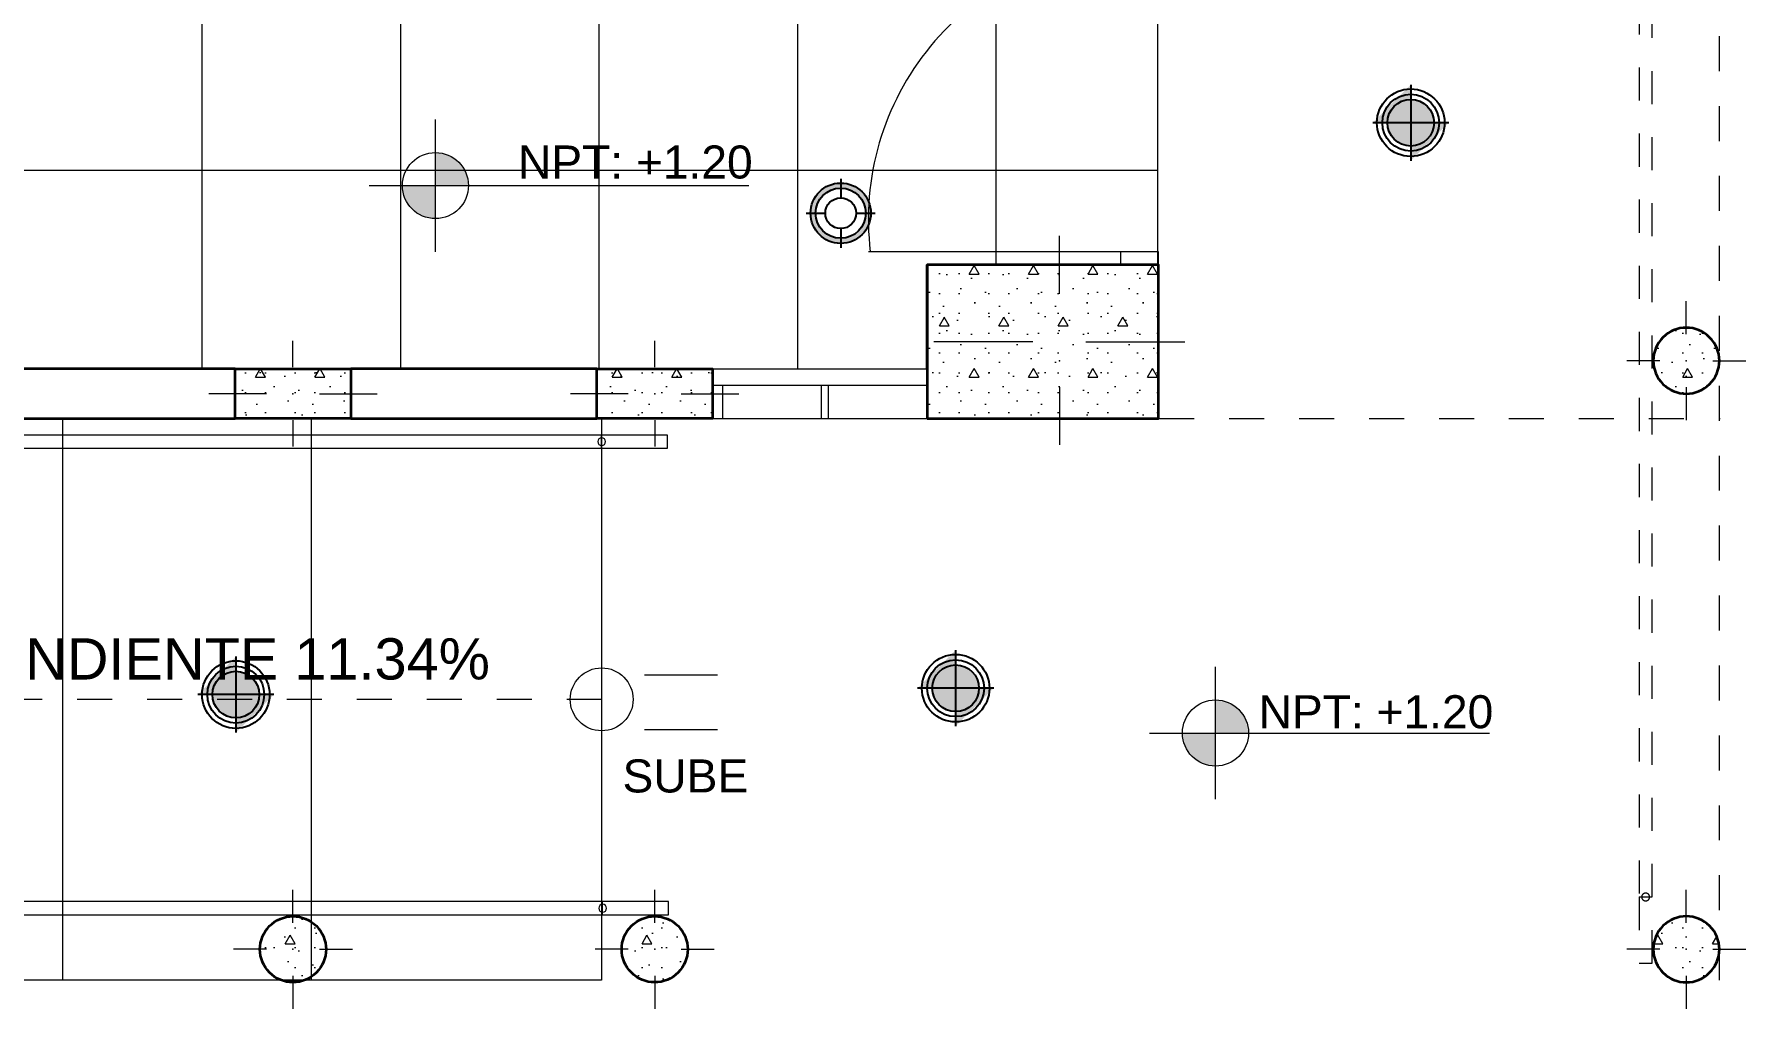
# Model space of a CAD drawing. Header units: feet. Extents: x 2 to 125, y -24 to 93.
# Drawn here: x 83.87 to 89.06, y 77.55 to 80.5 of the extents above; entities that cross this region are included whole.
import ezdxf

# ---------------------------------------------------------------- set-up
doc = ezdxf.new("R2010")
doc.units = ezdxf.units.FT
doc.header["$MEASUREMENT"] = 0
doc.set_wipeout_variables(frame=1)
for name, pattern in [('CONTINUA', [0]), ('Dashed', [0.211667, 0.105833, -0.105833]), ('HIDDEN2', [0.1875, 0.125, -0.0625]), ('Small Dashed', [0.141111, 0.070556, -0.070556]), ('Wipeout_Contour', [1, 0, -1])]:
    doc.linetypes.add(name, pattern=pattern)
for name, color, linetype in [('ALUMBRADO', 1, 'Continuous'), ('Dimensioning - General', 7, 'Continuous'), ('Structural - Bearing', 7, 'Continuous')]:
    doc.layers.add(name, color=color, linetype=linetype)
for name, color, linetype, lineweight, true_color in [('Annotation - Text_Pen_No__167', 7, 'Continuous', 13, 0x6a6a6a), ('Dimensioning - General_Pen_No__167', 7, 'Continuous', 13, 0x6a6a6a), ('Drawing & Figure_Pen_No__167', 7, 'Continuous', 13, 0x6a6a6a), ('Interior - Furniture _Pen_No__167', 7, 'Continuous', 13, 0x6a6a6a), ('Structural - Bearing_Pen_No__167', 7, 'Continuous', 13, 0x6a6a6a)]:
    doc.layers.add(name, color=color, linetype=linetype, lineweight=lineweight, true_color=true_color)
for name, color, linetype, lineweight in [('Drawing & Figure_Pen_No__1', 7, 'Continuous', 13), ('Drawing & Figure_Pen_No__122', 9, 'Continuous', 13), ('Interior - Furniture _Pen_No__122', 9, 'Continuous', 13), ('Interior - Stair & Railing_Pen_No__122', 9, 'Continuous', 13), ('Structural - Bearing_Pen_No__122', 9, 'Continuous', 13), ('Structural - Bearing_Pen_No__21', 7, 'Continuous', 35), ('Structural - Bearing_Pen_No__27', 7, 'Continuous', 35), ('texturas', 252, 'Continuous', 0), ('TOMACORRIENTE', 5, 'HIDDEN2', 30)]:
    doc.layers.add(name, color=color, linetype=linetype, lineweight=lineweight)
doc.styles.add('GENERATED_STYLE_1', font='arial.ttf')
pattern_1 = [(0, (75.36407, 85.38942), (0, 0.311769), [0.03, -0.15]), (0, (75.45407, 85.5453), (0, 0.311769), [0.03, -0.15]), (60, (75.36407, 85.38942), (-0.27, 0.1558846), [0.03, -0.15]), (60, (75.54407, 85.38942), (-0.27, 0.1558846), [0.03, -0.15]), (120, (75.39407, 85.38942), (0.27, 0.1558846), [0.03, -0.15]), (120, (75.57407, 85.38942), (0.27, 0.1558846), [0.03, -0.15]), (0, (75.36407, 85.41942), (0, 0.06), [0, -0.06, 0, -0.09]), (45, (75.39407, 85.41942), (-0.0424264, 0.0424264), [0, -0.045, 0, -0.075])]

# ---------------------------------------------------------------- blocks, each defined once
blk = doc.blocks.new('Straight Ramp 23[2]', base_point=(10.2279, -6.8984))
at = {"layer": 'Interior - Furniture _Pen_No__122', "color": 9, "linetype": 'Continuous', "lineweight": 13}
for p, q in [((7.7179, -6.0484), (7.7179, -7.7484)), ((10.2279, -6.0484), (7.7179, -6.0484)), ((8.5968, -7.7484), (8.5968, -6.0484)), ((9.3491, -7.7484), (9.3491, -6.0484)), ((10.2279, -6.0484), (10.2279, -7.7484)), ((10.2279, -7.7484), (7.7179, -7.7484))]:
    blk.add_line(p, q, dxfattribs=at)
at = {"layer": 'Interior - Furniture _Pen_No__122', "color": 9, "linetype": 'Dashed', "lineweight": 13}
blk.add_line((10.2279, -6.8984), (7.7179, -6.8984), dxfattribs=at)
blk = doc.blocks.new('Level Dimension_1', base_point=(12.0859, -7.0004))
at = {"layer": 'Dimensioning - General_Pen_No__167', "linetype": 'Continuous', "lineweight": 13, "true_color": 0x6a6a6a}
for points in [[(12.0859, -7.0004), (12.1859, -7.0004), (12.1783, -6.9621), (12.1566, -6.9296), (12.1242, -6.908), (12.0859, -6.9004)], [(12.0859, -7.0004), (11.9859, -7.0004), (11.9935, -7.0386), (12.0152, -7.0711), (12.0476, -7.0927), (12.0859, -7.1004)]]:
    blk.add_hatch(color=251, dxfattribs=at).paths.add_polyline_path(points)
at = {"layer": 'Dimensioning - General_Pen_No__167', "color": 251, "linetype": 'Continuous', "lineweight": 13, "true_color": 0x6a6a6a}
for p, q in [((12.0859, -7.2004), (12.0859, -6.8004)), ((11.8859, -7.0004), (12.915, -7.0004))]:
    blk.add_line(p, q, dxfattribs=at)
blk.add_circle((12.0859, -7.0004), 0.1, dxfattribs=at)
at = {"layer": 'Dimensioning - General_Pen_No__167', "color": 251, "lineweight": 13, "true_color": 0x6a6a6a, "insert": (12.2165, -6.9874), "char_height": 0.1, "attachment_point": 7, "style": 'GENERATED_STYLE_1'}
blk.add_mtext('\\A1;NPT: +1.20', dxfattribs=at)
blk = doc.blocks.new('Level Dimension_3', base_point=(9.7247, -5.3434))
at = {"layer": 'Dimensioning - General_Pen_No__167', "linetype": 'Continuous', "lineweight": 13, "true_color": 0x6a6a6a}
for points in [[(9.7247, -5.3434), (9.8247, -5.3434), (9.817, -5.3051), (9.7954, -5.2727), (9.7629, -5.251), (9.7247, -5.2434)], [(9.7247, -5.3434), (9.6247, -5.3434), (9.6323, -5.3817), (9.6539, -5.4141), (9.6864, -5.4358), (9.7247, -5.4434)]]:
    blk.add_hatch(color=251, dxfattribs=at).paths.add_polyline_path(points)
at = {"layer": 'Dimensioning - General_Pen_No__167', "color": 251, "linetype": 'Continuous', "lineweight": 13, "true_color": 0x6a6a6a}
for p, q in [((9.7247, -5.5434), (9.7247, -5.1434)), ((9.5247, -5.3434), (10.6732, -5.3434))]:
    blk.add_line(p, q, dxfattribs=at)
blk.add_circle((9.7247, -5.3434), 0.1, dxfattribs=at)
at = {"layer": 'Dimensioning - General_Pen_No__167', "color": 251, "lineweight": 13, "true_color": 0x6a6a6a, "insert": (9.9747, -5.3234), "char_height": 0.1, "attachment_point": 7, "style": 'GENERATED_STYLE_1'}
blk.add_mtext('\\A1;NPT: +1.20', dxfattribs=at)
blk = doc.blocks.new('LED')
at = {"layer": 'ALUMBRADO'}
h = blk.add_hatch(color=256, dxfattribs=at)
h.dxf.hatch_style = 1
edge = h.paths.add_edge_path(flags=17)
edge.add_arc((0, 0), 0.1346, 0, 360)
edge = h.paths.add_edge_path()
edge.add_arc((0, 0), 0.1618, 0, 360)
for points in [[(0, 0.1848), (0, 0.0824)], [(-0.1848, 0), (-0.0824, 0)], [(0.0824, 0), (0.1848, 0)], [(0, -0.0824), (0, -0.1848)]]:
    blk.add_lwpolyline(points, dxfattribs=at)
at = {"layer": 'ALUMBRADO', "linetype": 'CONTINUA', "ltscale": 0.003}
for radius in [0.1618, 0.1346, 0.0824]:
    blk.add_circle((0, 0), radius, dxfattribs=at)
blk = doc.blocks.new('LED PASILLO')
at = {"layer": 'ALUMBRADO'}
h = blk.add_hatch(color=202, dxfattribs=at)
h.dxf.hatch_style = 1
edge = h.paths.add_edge_path()
edge.add_line((0, 0.1376), (0, -0.1376))
edge.add_line((-0.1376, 0), (0.1376, 0))
edge = h.paths.add_edge_path()
edge.add_line((0, 0), (0, 0.0845))
edge.add_arc((0, 0), 0.0845, 90, 180)
edge.add_line((-0.0845, 0), (0, 0))
edge = h.paths.add_edge_path()
edge.add_line((0.0845, 0), (0, 0))
edge.add_line((0, 0), (0, -0.0845))
edge.add_arc((0, 0), 0.0845, 270, 360)
at = {"layer": 'ALUMBRADO', "color": 202}
for points in [[(0, 0.1376), (0, -0.1376)], [(-0.1376, 0), (0.1376, 0)]]:
    blk.add_lwpolyline(points, dxfattribs=at)
for radius in [0.1222, 0.1028, 0.0845]:
    blk.add_circle((0, 0), radius, dxfattribs=at)

msp = doc.modelspace()

# ---------------------------------------------------------------- hatches: boundary and pattern name
at = {"layer": 'Structural - Bearing_Pen_No__122', "linetype": 'Continuous', "lineweight": 13}
h = msp.add_hatch(dxfattribs=at)
h.set_pattern_fill('STRUCTURAL_CONCRETE', color=9, style=0, pattern_type=2)
h.set_pattern_definition(pattern_1)
h.paths.add_polyline_path([(88.7752, 79.516, 0.414214), (88.8752, 79.416, 0.414214), (88.9752, 79.516, 0.414214), (88.8752, 79.616, 0.414214)])
h = msp.add_hatch(dxfattribs=at)
h.set_pattern_fill('STRUCTURAL_CONCRETE', color=9, style=0, pattern_type=2)
h.set_pattern_definition(pattern_1)
h.paths.add_polyline_path([(84.5576, 77.7345, 0.414214), (84.6576, 77.6345, 0.414214), (84.7576, 77.7345, 0.414214), (84.6576, 77.8345, 0.414214)])
h = msp.add_hatch(dxfattribs=at)
h.set_pattern_fill('STRUCTURAL_CONCRETE', color=9, style=0, pattern_type=2)
h.set_pattern_definition(pattern_1)
h.paths.add_polyline_path([(85.6526, 77.7345, 0.414214), (85.7526, 77.6345, 0.414214), (85.8526, 77.7345, 0.414214), (85.7526, 77.8345, 0.414214)])
h = msp.add_hatch(dxfattribs=at)
h.set_pattern_fill('STRUCTURAL_CONCRETE', color=9, style=0, pattern_type=2)
h.set_pattern_definition(pattern_1)
h.paths.add_polyline_path([(88.7752, 77.7345, 0.414214), (88.8752, 77.6345, 0.414214), (88.9752, 77.7345, 0.414214), (88.8752, 77.8345, 0.414214)])

# ---------------------------------------------------------------- linework, layer by layer
at = {"layer": 'Drawing & Figure_Pen_No__1', "color": 7, "linetype": 'Continuous', "lineweight": 13}
for p, q in [((85.722, 78.5654), (85.9423, 78.5654)), ((85.722, 78.3998), (85.9423, 78.3998))]:
    msp.add_line(p, q, dxfattribs=at)
at = {"layer": 'Drawing & Figure_Pen_No__122', "color": 9, "linetype": 'Dashed', "lineweight": 13}
for p, q in [((88.9752, 77.641), (88.9776, 89.6911)), ((87.2801, 79.341), (88.9776, 79.341))]:
    msp.add_line(p, q, dxfattribs=at)
at = {"layer": 'Drawing & Figure_Pen_No__167', "color": 251, "linetype": 'Continuous', "lineweight": 13, "true_color": 0x6a6a6a}
msp.add_circle((85.592, 78.491), 0.0952, dxfattribs=at)
at = {"layer": 'Interior - Stair & Railing_Pen_No__122', "color": 9, "linetype": 'Small Dashed', "lineweight": 13}
for p, q in [((88.7321, 81.8035), (88.7321, 77.8928)), ((88.7321, 81.8035), (88.7321, 77.8928)), ((88.7321, 81.8035), (88.7321, 77.8928)), ((88.7321, 81.8032), (88.7321, 77.8928)), ((88.7721, 77.8928), (88.7721, 81.8035)), ((88.7721, 77.8928), (88.7721, 81.8035)), ((88.7721, 77.8928), (88.7721, 81.8035)), ((88.7721, 77.8928), (88.7721, 81.8032)), ((88.7321, 77.8928), (88.7321, 77.6928)), ((88.7321, 77.8928), (88.7321, 77.6928)), ((88.7321, 77.8928), (88.7321, 77.6928)), ((88.7321, 77.8928), (88.7721, 77.8928)), ((88.7721, 77.6928), (88.7721, 77.8928)), ((88.7721, 77.6928), (88.7721, 77.8928)), ((88.7721, 77.6928), (88.7721, 77.8928)), ((88.7321, 77.6928), (88.7721, 77.6928)), ((88.7321, 77.6928), (88.7721, 77.6928)), ((88.7321, 77.6928), (88.7721, 77.6928))]:
    msp.add_line(p, q, dxfattribs=at)
at = {"layer": 'Interior - Stair & Railing_Pen_No__122', "color": 9, "linetype": 'Continuous', "lineweight": 13}
for p, q in [((85.592, 79.291), (83.0951, 79.291)), ((85.592, 79.291), (83.0951, 79.291)), ((85.592, 79.291), (83.0951, 79.291)), ((85.592, 79.291), (83.0951, 79.291)), ((85.791, 79.291), (85.592, 79.291)), ((85.791, 79.291), (85.592, 79.291)), ((85.791, 79.291), (85.592, 79.291)), ((85.592, 79.251), (85.592, 79.291)), ((85.791, 79.251), (85.791, 79.291)), ((85.791, 79.251), (85.791, 79.291)), ((85.791, 79.251), (85.791, 79.291)), ((83.0951, 79.251), (85.592, 79.251)), ((83.0951, 79.251), (85.592, 79.251)), ((83.0951, 79.251), (85.592, 79.251)), ((83.0951, 79.251), (85.592, 79.251)), ((85.592, 79.251), (85.791, 79.251)), ((85.592, 79.251), (85.791, 79.251)), ((85.592, 79.251), (85.791, 79.251)), ((85.595, 77.8787), (83.0945, 77.8787)), ((85.595, 77.8787), (83.0945, 77.8787)), ((85.595, 77.8787), (83.0945, 77.8787)), ((85.595, 77.8787), (83.0945, 77.8787)), ((85.794, 77.8787), (85.595, 77.8787)), ((85.794, 77.8787), (85.595, 77.8787)), ((85.794, 77.8787), (85.595, 77.8787)), ((85.595, 77.8387), (85.595, 77.8787)), ((85.794, 77.8387), (85.794, 77.8787)), ((85.794, 77.8387), (85.794, 77.8787)), ((85.794, 77.8387), (85.794, 77.8787)), ((83.0945, 77.8387), (85.595, 77.8387)), ((83.0945, 77.8387), (85.595, 77.8387)), ((83.0945, 77.8387), (85.595, 77.8387)), ((83.0945, 77.8387), (85.595, 77.8387)), ((85.595, 77.8387), (85.794, 77.8387)), ((85.595, 77.8387), (85.794, 77.8387)), ((85.595, 77.8387), (85.794, 77.8387))]:
    msp.add_line(p, q, dxfattribs=at)
for points in [[(85.592, 79.283, 1), (85.592, 79.259, 1)], [(85.595, 77.8707, 1), (85.595, 77.8467, 1)]]:
    msp.add_lwpolyline(points, format="xyb", close=True, dxfattribs=at)
at = {"layer": 'Interior - Stair & Railing_Pen_No__122', "color": 9, "linetype": 'Small Dashed', "lineweight": 13}
msp.add_lwpolyline([(88.7401, 77.8928, 1), (88.7641, 77.8928, 1)], format="xyb", close=True, dxfattribs=at)
at = {"layer": 'Structural - Bearing_Pen_No__167', "color": 251, "linetype": 'Continuous', "lineweight": 13, "true_color": 0x6a6a6a}
for p, q in [((86.9776, 79.7186), (86.9776, 79.8936)), ((87.1626, 79.8453), (86.3994, 79.8453)), ((87.2776, 79.8453), (87.1626, 79.8453)), ((87.1626, 79.8453), (87.1626, 79.8053)), ((87.2776, 79.8053), (87.2776, 79.8453)), ((88.8752, 79.596), (88.8752, 79.696)), ((88.7952, 79.516), (88.6952, 79.516)), ((88.9552, 79.516), (89.0552, 79.516)), ((88.8752, 79.436), (88.8752, 79.336)), ((84.6576, 77.8145), (84.6576, 77.9145)), ((85.7526, 77.8145), (85.7526, 77.9145)), ((88.8752, 77.8145), (88.8752, 77.9145)), ((84.5776, 77.7345), (84.4776, 77.7345)), ((84.7376, 77.7345), (84.8376, 77.7345)), ((85.6726, 77.7345), (85.5726, 77.7345)), ((85.8326, 77.7345), (85.9326, 77.7345)), ((88.7952, 77.7345), (88.6952, 77.7345)), ((88.9552, 77.7345), (89.0552, 77.7345)), ((84.6576, 77.6545), (84.6576, 77.5545)), ((85.7526, 77.6545), (85.7526, 77.5545)), ((88.8752, 77.6545), (88.8752, 77.5545))]:
    msp.add_line(p, q, dxfattribs=at)
at = {"layer": 'Structural - Bearing_Pen_No__167', "color": 251, "lineweight": 13, "true_color": 0x6a6a6a}
for points in [[(85.9576, 79.341), (86.2576, 79.341), (86.2576, 79.441), (85.9576, 79.441)], [(86.2776, 79.341), (86.5776, 79.341), (86.5776, 79.441), (86.2776, 79.441)]]:
    msp.add_lwpolyline(points, close=True, dxfattribs=at)
msp.add_lwpolyline([(85.9276, 79.341), (86.5776, 79.341)], dxfattribs=at)
at = {"layer": 'Structural - Bearing_Pen_No__167', "color": 251, "linetype": 'Continuous', "lineweight": 13, "true_color": 0x6a6a6a}
msp.add_arc((87.2239, 79.9438), 0.8246, 94.2616, 186.8612, dxfattribs=at)
for p in [(88.8752, 79.516), (84.6576, 77.7345), (85.7526, 77.7345), (88.8752, 77.7345)]:
    msp.add_point(p, dxfattribs=at)
at = {"layer": 'Structural - Bearing_Pen_No__21', "color": 7, "linetype": 'Continuous', "lineweight": 35}
for points in [[(88.7752, 79.516, 0.414214), (88.8752, 79.416, 0.414214), (88.9752, 79.516, 0.414214), (88.8752, 79.616, 0.414214)], [(84.5576, 77.7345, -0.414214), (84.6576, 77.8345, -0.414214), (84.7576, 77.7345, -0.414214), (84.6576, 77.6345, -0.414214)], [(85.6526, 77.7345, -0.414214), (85.7526, 77.8345, -0.414214), (85.8526, 77.7345, -0.414214), (85.7526, 77.6345, -0.414214)], [(88.7752, 77.7345, 0.414214), (88.8752, 77.6345, 0.414214), (88.9752, 77.7345, 0.414214), (88.8752, 77.8345, 0.414214)]]:
    msp.add_lwpolyline(points, format="xyb", close=True, dxfattribs=at)
at = {"layer": 'Structural - Bearing_Pen_No__27', "color": 7, "linetype": 'Continuous', "lineweight": 35}
for points in [[(84.4826, 79.491), (83.6826, 79.491)], [(85.5776, 79.491), (84.8326, 79.491)], [(83.6826, 79.341), (84.4826, 79.341)], [(84.8326, 79.341), (85.5776, 79.341)]]:
    msp.add_lwpolyline(points, dxfattribs=at)
msp.add_lwpolyline([(85.9276, 79.491), (85.9276, 79.491)], close=True, dxfattribs=at)

# ---------------------------------------------------------------- block references
at = {"layer": 'ALUMBRADO', "xscale": 0.5646712500000001, "yscale": 0.5646712500000001, "zscale": 0.5646712500000001}
msp.add_blockref('LED', (86.3156, 79.9625), dxfattribs=at)
at = {"layer": 'Dimensioning - General', "color": 251, "lineweight": 13, "true_color": 0x6a6a6a}
for name, p in [('Level Dimension_3', (85.0887, 80.046)), ('Level Dimension_1', (87.45, 78.3891))]:
    msp.add_blockref(name, p, dxfattribs=at)
at = {"layer": 'Interior - Stair & Railing_Pen_No__122', "color": 9, "linetype": 'Small Dashed', "lineweight": 13}
msp.add_blockref('Straight Ramp 23[2]', (85.592, 78.491), dxfattribs=at)
at = {"layer": 'TOMACORRIENTE', "xscale": 0.8365500000000002, "yscale": 0.8365500000000002, "zscale": 0.8365500000000002, "rotation": 270}
for p in [(88.0411, 80.2363), (84.4846, 78.5054), (86.6635, 78.5247)]:
    msp.add_blockref('LED PASILLO', p, dxfattribs=at)

# ---------------------------------------------------------------- texts
at = {"layer": 'Annotation - Text_Pen_No__167', "color": 251, "linetype": 'Continuous', "lineweight": 13, "true_color": 0x6a6a6a, "attachment_point": 2, "style": 'GENERATED_STYLE_1'}
for s, insert, char_height in [('\\A1;PENDIENTE 11.34%', (84.4339, 78.676), 0.125), ('\\A1;SUBE', (85.8454, 78.3092), 0.1)]:
    msp.add_mtext(s, dxfattribs=dict(at, insert=insert, char_height=char_height))

# ---------------------------------------------------------------- next in the draw order: wipeouts: each hides what was drawn before it
at = {"color": 254, "linetype": 'Wipeout_Contour', "lineweight": 0, "ltscale": 52.131491}
msp.add_wipeout([(86.6776, 79.341), (87.2776, 79.341), (87.2776, 79.691), (86.6776, 79.691)], dxfattribs=at).dxf.layer = 'Structural - Bearing'
at = {"color": 254, "linetype": 'Wipeout_Contour', "lineweight": 0, "ltscale": 44.258931}
msp.add_wipeout([(84.4826, 79.491), (84.4826, 79.341), (84.8326, 79.341), (84.8326, 79.491)], dxfattribs=at).dxf.layer = 'Structural - Bearing'
at = {"color": 254, "linetype": 'Wipeout_Contour', "lineweight": 0, "ltscale": 47.995594}
msp.add_wipeout([(85.5776, 79.491), (85.5776, 79.341), (85.9276, 79.341), (85.9276, 79.491)], dxfattribs=at).dxf.layer = 'Structural - Bearing'

# ---------------------------------------------------------------- next in the draw order: hatches: boundary and pattern name
at = {"layer": 'Structural - Bearing_Pen_No__122', "linetype": 'Continuous', "lineweight": 13}
h = msp.add_hatch(dxfattribs=at)
h.set_pattern_fill('STRUCTURAL_CONCRETE', color=9, style=0, pattern_type=2)
h.set_pattern_definition(pattern_1)
h.paths.add_polyline_path([(86.5776, 79.341), (87.2776, 79.341), (87.2776, 79.8061), (86.5776, 79.8061)])
h = msp.add_hatch(dxfattribs=at)
h.set_pattern_fill('STRUCTURAL_CONCRETE', color=9, style=0, pattern_type=2)
h.set_pattern_definition(pattern_1)
h.paths.add_polyline_path([(84.4826, 79.491), (84.4826, 79.341), (84.8326, 79.341), (84.8326, 79.491)])
h = msp.add_hatch(dxfattribs=at)
h.set_pattern_fill('STRUCTURAL_CONCRETE', color=9, style=0, pattern_type=2)
h.set_pattern_definition(pattern_1)
h.paths.add_polyline_path([(85.5776, 79.491), (85.5776, 79.341), (85.9276, 79.341), (85.9276, 79.491)])
at = {"layer": 'texturas'}
h = msp.add_hatch(dxfattribs=at)
h.set_pattern_fill('_USER', color=256, scale=0.601, angle=90, double=1, pattern_type=0)
h.set_pattern_definition([(90, (84.9832, 79.49104), (-0.601, 4e-17), []), (180, (84.9832, 79.49104), (-7e-17, -0.601), [])])
edge = h.paths.add_edge_path()
edge.add_line((87.2756, 80.8068), (87.1256, 80.806))
edge.add_line((87.1256, 80.806), (87.1256, 81.5261))
edge.add_line((87.1256, 81.5261), (86.0862, 81.5261))
edge.add_line((86.0862, 81.5261), (86.0832, 81.6261))
edge.add_line((86.0832, 81.6261), (86.6756, 81.6261))
edge.add_line((86.6756, 81.6261), (86.6756, 81.9561))
edge.add_line((86.6756, 81.9561), (87.1256, 81.9561))
edge.add_line((87.1256, 81.9561), (87.1256, 83.611))
edge.add_line((87.1256, 83.611), (85.0832, 83.611))
edge.add_line((85.0832, 83.611), (85.0832, 81.5261))
edge.add_line((85.0832, 81.5261), (84.9832, 81.5261))
edge.add_line((84.9832, 81.5261), (84.9832, 83.761))
edge.add_line((84.9832, 83.761), (87.1259, 83.761))
edge.add_line((87.1259, 83.761), (87.1259, 84.6633))
edge.add_line((87.1259, 84.6633), (85.7743, 84.6633))
edge.add_line((85.7743, 84.6633), (85.7745, 84.3433))
edge.add_line((85.7745, 84.3433), (85.6744, 84.3434))
edge.add_line((85.6744, 84.3434), (85.6744, 84.6631))
edge.add_line((85.6744, 84.6631), (85.0816, 84.6633))
edge.add_line((85.0816, 84.6633), (85.0816, 84.3411))
edge.add_line((85.0816, 84.3411), (84.9816, 84.3411))
edge.add_line((84.9816, 84.3411), (84.9816, 84.8133))
edge.add_line((84.9816, 84.8133), (87.1241, 84.8133))
edge.add_line((87.1241, 84.8133), (87.1241, 85.466))
edge.add_line((87.1241, 85.466), (86.6756, 85.466))
edge.add_line((86.6756, 85.466), (86.6756, 85.716))
edge.add_line((86.6756, 85.716), (85.7741, 85.716))
edge.add_line((85.7741, 85.716), (85.7741, 85.3961))
edge.add_line((85.7741, 85.3961), (85.6772, 85.3961))
edge.add_line((85.6772, 85.3961), (85.6749, 85.7157))
edge.add_line((85.6749, 85.7157), (85.0832, 85.716))
edge.add_line((85.0832, 85.716), (85.0832, 85.4133))
edge.add_line((85.0832, 85.4133), (84.9832, 85.4133))
edge.add_line((84.9832, 85.4133), (84.9832, 85.866))
edge.add_line((84.9832, 85.866), (87.1256, 85.8659))
edge.add_line((87.1256, 85.8659), (87.1256, 86.766))
edge.add_line((87.1256, 86.766), (85.7758, 86.766))
edge.add_line((85.7758, 86.766), (85.7756, 86.4461))
edge.add_line((85.7756, 86.4461), (85.6756, 86.4461))
edge.add_line((85.6756, 86.4461), (85.6753, 86.7857))
edge.add_line((85.6753, 86.7857), (85.0832, 86.786))
edge.add_line((85.0832, 86.786), (85.0832, 86.486))
edge.add_line((85.0832, 86.486), (84.9832, 86.486))
edge.add_line((84.9832, 86.486), (84.9832, 86.886))
edge.add_line((84.9832, 86.886), (87.1256, 86.886))
edge.add_line((87.1256, 86.886), (87.1256, 87.6435))
edge.add_line((87.1256, 87.6435), (86.6756, 87.641))
edge.add_line((86.6756, 87.641), (86.6756, 87.786))
edge.add_line((86.6756, 87.786), (85.7756, 87.786))
edge.add_line((85.7756, 87.786), (85.7755, 87.4859))
edge.add_line((85.7755, 87.4859), (85.6755, 87.486))
edge.add_line((85.6755, 87.486), (85.6755, 87.786))
edge.add_line((85.6755, 87.786), (85.0832, 87.786))
edge.add_line((85.0832, 87.786), (85.0832, 87.486))
edge.add_line((85.0832, 87.486), (84.9832, 87.486))
edge.add_line((84.9832, 87.486), (84.9832, 87.786))
edge.add_line((84.9832, 87.786), (83.6806, 87.786))
edge.add_line((83.6806, 87.786), (83.6806, 87.1376))
edge.add_line((83.6806, 87.1376), (83.5806, 87.1376))
edge.add_line((83.5806, 87.1376), (83.5806, 87.5535))
edge.add_line((83.5806, 87.5535), (83.0806, 87.5535))
edge.add_line((83.0806, 87.5535), (82.6807, 87.5332))
edge.add_line((82.6807, 87.5332), (82.6806, 86.5399))
edge.add_line((82.6806, 86.5399), (83.6806, 86.5398))
edge.add_line((83.6806, 86.5398), (83.6806, 86.0398))
edge.add_line((83.6806, 86.0398), (83.5806, 86.0398))
edge.add_line((83.5806, 86.0398), (83.5806, 86.4398))
edge.add_line((83.5806, 86.4398), (82.6806, 86.4398))
edge.add_line((82.6806, 86.4398), (82.6805, 85.4399))
edge.add_line((82.6805, 85.4399), (83.6805, 85.4398))
edge.add_line((83.6805, 85.4398), (83.6805, 84.9398))
edge.add_line((83.6805, 84.9398), (83.5805, 84.9398))
edge.add_line((83.5805, 84.9398), (83.5805, 85.3398))
edge.add_line((83.5805, 85.3398), (82.6804, 85.3398))
edge.add_line((82.6804, 85.3398), (82.6804, 84.3399))
edge.add_line((82.6804, 84.3399), (83.6805, 84.3398))
edge.add_line((83.6805, 84.3398), (83.6818, 83.8398))
edge.add_line((83.6818, 83.8398), (83.5818, 83.8398))
edge.add_line((83.5818, 83.8398), (83.5818, 84.2398))
edge.add_line((83.5818, 84.2398), (82.6818, 84.2398))
edge.add_line((82.6818, 84.2398), (82.6817, 83.24))
edge.add_line((82.6817, 83.24), (83.6818, 83.2399))
edge.add_line((83.6818, 83.2399), (83.6819, 82.9398))
edge.add_line((83.6819, 82.9398), (83.5819, 82.9398))
edge.add_line((83.5819, 82.9398), (83.5818, 83.1398))
edge.add_line((83.5818, 83.1398), (81.7308, 83.1398))
edge.add_line((81.7308, 83.1398), (81.7309, 82.2398))
edge.add_line((81.7309, 82.2398), (83.6819, 82.2398))
edge.add_line((83.6819, 82.2398), (83.6819, 82.1399))
edge.add_line((83.6819, 82.1399), (81.5812, 82.1398))
edge.add_line((81.5812, 82.1398), (81.5803, 83.2398))
edge.add_line((81.5803, 83.2398), (82.5815, 83.2398))
edge.add_line((82.5815, 83.2398), (82.5818, 84.2397))
edge.add_line((82.5818, 84.2397), (81.6819, 84.2398))
edge.add_line((81.6819, 84.2398), (81.6819, 83.8398))
edge.add_line((81.6819, 83.8398), (81.582, 83.8398))
edge.add_line((81.582, 83.8398), (81.582, 84.3398))
edge.add_line((81.582, 84.3398), (82.5804, 84.3398))
edge.add_line((82.5804, 84.3398), (82.5805, 85.3397))
edge.add_line((82.5805, 85.3397), (81.6806, 85.3398))
edge.add_line((81.6806, 85.3398), (81.6806, 84.9398))
edge.add_line((81.6806, 84.9398), (81.5811, 84.9398))
edge.add_line((81.5811, 84.9398), (81.5811, 85.4398))
edge.add_line((81.5811, 85.4398), (82.5808, 85.4398))
edge.add_line((82.5808, 85.4398), (82.5807, 87.6599))
edge.add_arc((83.0806, 83.666), 4.025, 97.1343, 110.353)
edge.add_line((81.6807, 87.4398), (81.6807, 86.0398))
edge.add_line((81.6807, 86.0398), (81.5807, 86.0398))
edge.add_line((81.5807, 86.0398), (81.5807, 87.4011))
edge.add_arc((83.0806, 83.666), 4.025, 111.879, 143.7505)
edge.add_line((79.8347, 86.046), (79.859, 86.0339))
edge.add_line((79.859, 86.0339), (79.8583, 84.8658))
edge.add_arc((83.174, 83.7167), 3.5092, 160.8853, 199.1147)
edge.add_line((79.8583, 82.5676), (79.859, 81.2982))
edge.add_line((79.859, 81.2982), (79.8347, 81.2861))
edge.add_arc((83.0806, 83.666), 4.025, 216.2495, 270)
edge.add_line((83.0806, 79.641), (83.0806, 79.7935))
edge.add_line((83.0806, 79.7935), (83.6806, 79.7935))
edge.add_line((83.6806, 79.7935), (83.6806, 79.491))
edge.add_line((83.6806, 79.491), (86.5756, 79.491))
edge.add_line((86.5756, 79.491), (86.5756, 79.8061))
edge.add_line((86.5756, 79.8061), (87.2756, 79.8061))
edge.add_line((87.2756, 79.8061), (87.2756, 80.806))

# ---------------------------------------------------------------- next in the draw order: linework, layer by layer
at = {"layer": 'Interior - Furniture _Pen_No__167', "color": 251, "linetype": 'Continuous', "lineweight": 13, "true_color": 0x6a6a6a}
msp.add_lwpolyline([(79.859, 86.0339), (79.8583, 84.8658, 0.168372), (79.8583, 82.5676), (79.859, 81.2982), (79.8347, 81.2861, 0.238928), (83.0806, 79.641), (83.0806, 79.7935), (83.6806, 79.7935), (83.6806, 79.491), (86.5756, 79.491), (86.5756, 79.8061), (87.2756, 79.8061), (87.2756, 80.806)], format="xyb", dxfattribs=at)
at = {"layer": 'Structural - Bearing_Pen_No__167', "color": 251, "linetype": 'Continuous', "lineweight": 13, "true_color": 0x6a6a6a}
for p, q in [((84.6576, 79.496), (84.6576, 79.576)), ((85.7526, 79.496), (85.7526, 79.576)), ((86.8976, 79.5728), (86.5976, 79.5728)), ((87.0576, 79.5735), (87.3576, 79.5735)), ((86.9776, 79.436), (86.9776, 79.261)), ((84.5776, 79.416), (84.4026, 79.416)), ((84.7376, 79.416), (84.9126, 79.416)), ((85.6726, 79.416), (85.4976, 79.416)), ((85.8326, 79.416), (86.0076, 79.416)), ((84.6576, 79.336), (84.6576, 79.256)), ((85.7526, 79.336), (85.7526, 79.256))]:
    msp.add_line(p, q, dxfattribs=at)
at = {"layer": 'Structural - Bearing_Pen_No__167', "color": 251, "lineweight": 13, "true_color": 0x6a6a6a}
msp.add_line((86.5776, 79.441), (85.9276, 79.441), dxfattribs=at)
msp.add_lwpolyline([(85.9276, 79.491), (86.5776, 79.491)], dxfattribs=at)
at = {"layer": 'Structural - Bearing_Pen_No__167', "color": 251, "linetype": 'Continuous', "lineweight": 13, "true_color": 0x6a6a6a}
for p in [(86.9776, 79.516), (84.6576, 79.416), (85.7526, 79.416)]:
    msp.add_point(p, dxfattribs=at)
at = {"layer": 'Structural - Bearing_Pen_No__21', "color": 7, "linetype": 'Continuous', "lineweight": 35}
for points in [[(86.5776, 79.341), (87.2776, 79.341), (87.2776, 79.8061), (86.5776, 79.8061)], [(84.4826, 79.491), (84.8326, 79.491), (84.8326, 79.341), (84.4826, 79.341)], [(85.5776, 79.491), (85.9276, 79.491), (85.9276, 79.341), (85.5776, 79.341)]]:
    msp.add_lwpolyline(points, close=True, dxfattribs=at)

doc.saveas('drawing.dxf')
